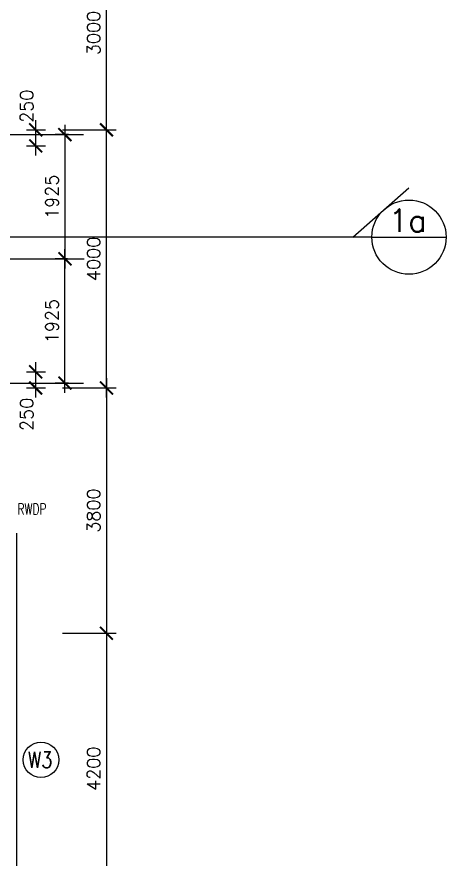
# Model space of a CAD drawing. Header units: feet. Extents: x 1613173 to 1750704, y -859418 to -757301.
# Drawn here: x 1711210 to 1717853, y -825724 to -812674 of the extents above; entities that cross this region are included whole.
import ezdxf

# ---------------------------------------------------------------- set-up
doc = ezdxf.new("R2010")
doc.units = ezdxf.units.FT
doc.header["$LTSCALE"] = 13
doc.header["$MEASUREMENT"] = 0
doc.layers.get('0').update_dxf_attribs({"linetype": 'CONTINUOUS'})
for name, color, linetype in [('AR', 7, 'CONTINUOUS'), ('AR1', 7, 'CONTINUOUS'), ('DIM', 7, 'CONTINUOUS'), ('LINE', 7, 'CONTINUOUS'), ('RWDP', 145, 'CONTINUOUS'), ('stair', 7, 'CONTINUOUS'), ('WIN-T', 7, 'CONTINUOUS')]:
    doc.layers.add(name, color=color, linetype=linetype)
doc.styles.add('ROMANS', font='romans')
doc.styles.get("Standard").update_dxf_attribs({"font": 'ROMANS.SHX'})
doc.dimstyles.new('STANDARD$0', dxfattribs={"dimscale": 0, "dimtxt": 8, "dimasz": 6, "dimexe": 1, "dimexo": 1, "dimgap": 3, "dimtad": 1, "dimdec": 0, "dimlfac": -1, "dimrnd": 1, "dimzin": 0, "dimdsep": 46, "dimtxsty": 'Standard', "dimcen": 0, "dimclrd": 5, "dimclre": 250, "dimadec": 0, "dimazin": 0, "dimtfac": 1, "dimtdec": 4, "dimtofl": 0, "dimtmove": 0, "dimatfit": 3, "dimfxl": 1, "dimtolj": 1, "dimtzin": 0, "dimarcsym": 0})

# ---------------------------------------------------------------- blocks, each defined once
blk = doc.blocks.new('_ARCHTICK')
at = {"color": 0, "linetype": 'ByBlock', "const_width": 0.15}
blk.add_lwpolyline([(-0.5, -0.5), (0.5, 0.5)], dxfattribs=at)
blk = doc.blocks.new('*D124')
at = {"layer": 'stair', "color": 7, "lineweight": -2, "transparency": 16777216}
for p, q in [((1712597, -814574), (1712597, -811274)), ((1711918, -811424), (1712747, -811424)), ((1711918, -814424), (1712747, -814424))]:
    blk.add_line(p, q, dxfattribs=at)
at = {"layer": 'stair', "color": 7, "lineweight": -2, "transparency": 16777216, "xscale": 200, "yscale": 200, "zscale": 200}
for p, rotation in [((1712597, -811424), 90), ((1712597, -814424), 270)]:
    blk.add_blockref('_ARCHTICK', p, dxfattribs=dict(at, rotation=rotation))
at = {"layer": 'stair', "color": 7, "transparency": 16777216, "insert": (1712397, -812924), "char_height": 200, "attachment_point": 5, "rotation": 90, "style": 'ROMANS'}
blk.add_mtext('\\A1;3000', dxfattribs=at)
blk = doc.blocks.new('*D125')
at = {"layer": 'DIM', "color": 7, "lineweight": -2, "transparency": 16777216}
for p, q in [((1712597, -818274), (1712597, -822374)), ((1711918, -818424), (1712747, -818424)), ((1711918, -822224), (1712747, -822224))]:
    blk.add_line(p, q, dxfattribs=at)
at = {"layer": 'DIM', "color": 7, "lineweight": -2, "transparency": 16777216, "xscale": 200, "yscale": 200, "zscale": 200}
for p, rotation in [((1712597, -818424), 90), ((1712597, -822224), 270)]:
    blk.add_blockref('_ARCHTICK', p, dxfattribs=dict(at, rotation=rotation))
at = {"layer": 'DIM', "color": 7, "transparency": 16777216, "insert": (1712397, -820324), "char_height": 200, "attachment_point": 5, "rotation": 90, "style": 'ROMANS'}
blk.add_mtext('\\A1;3800', dxfattribs=at)
blk = doc.blocks.new('*D219')
at = {"layer": 'DIM', "color": 7, "lineweight": -2, "transparency": 16777216}
for p, q in [((1712597, -818574), (1712597, -814274)), ((1712254, -814424), (1712747, -814424)), ((1712254, -818424), (1712747, -818424))]:
    blk.add_line(p, q, dxfattribs=at)
at = {"layer": 'DIM', "color": 7, "lineweight": -2, "transparency": 16777216, "xscale": 200, "yscale": 200, "zscale": 200}
for p, rotation in [((1712597, -814424), 90), ((1712597, -818424), 270)]:
    blk.add_blockref('_ARCHTICK', p, dxfattribs=dict(at, rotation=rotation))
at = {"layer": 'DIM', "color": 7, "transparency": 16777216, "insert": (1712397, -816424), "char_height": 200, "attachment_point": 5, "rotation": 90, "style": 'ROMANS'}
blk.add_mtext('\\A1;4000', dxfattribs=at)
blk = doc.blocks.new('*D222')
at = {"layer": 'DIM', "color": 7, "lineweight": -2, "transparency": 16777216}
for p, q in [((1711954, -814349), (1711954, -816574)), ((1712008, -814499), (1711804, -814499)), ((1711992, -816424), (1711804, -816424))]:
    blk.add_line(p, q, dxfattribs=at)
at = {"layer": 'DIM', "color": 7, "lineweight": -2, "transparency": 16777216, "xscale": 200, "yscale": 200, "zscale": 200}
for p, rotation in [((1711954, -814499), 90), ((1711954, -816424), 270)]:
    blk.add_blockref('_ARCHTICK', p, dxfattribs=dict(at, rotation=rotation))
at = {"layer": 'DIM', "color": 7, "transparency": 16777216, "insert": (1711754, -815462), "char_height": 200, "attachment_point": 5, "rotation": 90, "style": 'ROMANS'}
blk.add_mtext('\\A1;1925', dxfattribs=at)
blk = doc.blocks.new('*D223')
at = {"layer": 'DIM', "color": 7, "lineweight": -2, "transparency": 16777216}
for p, q in [((1711954, -818499), (1711954, -816274)), ((1711992, -816424), (1711804, -816424)), ((1712008, -818349), (1711804, -818349))]:
    blk.add_line(p, q, dxfattribs=at)
at = {"layer": 'DIM', "color": 7, "lineweight": -2, "transparency": 16777216, "xscale": 200, "yscale": 200, "zscale": 200}
for p, rotation in [((1711954, -816424), 90), ((1711954, -818349), 270)]:
    blk.add_blockref('_ARCHTICK', p, dxfattribs=dict(at, rotation=rotation))
at = {"layer": 'DIM', "color": 7, "transparency": 16777216, "insert": (1711754, -817387), "char_height": 200, "attachment_point": 5, "rotation": 90, "style": 'ROMANS'}
blk.add_mtext('\\A1;1925', dxfattribs=at)
blk = doc.blocks.new('*D240')
at = {"layer": 'DIM', "color": 7, "lineweight": -2, "transparency": 16777216}
for p, q in [((1712597, -822074), (1712597, -826574)), ((1711918, -822224), (1712747, -822224)), ((1711918, -826424), (1712747, -826424))]:
    blk.add_line(p, q, dxfattribs=at)
at = {"layer": 'DIM', "color": 7, "lineweight": -2, "transparency": 16777216, "xscale": 200, "yscale": 200, "zscale": 200}
for p, rotation in [((1712597, -822224), 90), ((1712597, -826424), 270)]:
    blk.add_blockref('_ARCHTICK', p, dxfattribs=dict(at, rotation=rotation))
at = {"layer": 'DIM', "color": 7, "transparency": 16777216, "insert": (1712397, -824324), "char_height": 200, "attachment_point": 5, "rotation": 90, "style": 'ROMANS'}
blk.add_mtext('\\A1;4200', dxfattribs=at)
blk = doc.blocks.new('*D257')
at = {"color": 7, "lineweight": -2, "transparency": 16777216}
for p, q in [((1711501, -814274), (1711501, -814824)), ((1711360, -814424), (1711651, -814424)), ((1711360, -814674), (1711651, -814674))]:
    blk.add_line(p, q, dxfattribs=at)
at = {"color": 7, "lineweight": -2, "transparency": 16777216, "xscale": 200, "yscale": 200, "zscale": 200}
for p, rotation in [((1711501, -814424), 90), ((1711501, -814674), 270)]:
    blk.add_blockref('_ARCHTICK', p, dxfattribs=dict(at, rotation=rotation))
at = {"color": 7, "transparency": 16777216, "insert": (1711363, -814059), "char_height": 200, "attachment_point": 5, "rotation": 90, "style": 'ROMANS'}
blk.add_mtext('\\A1;250', dxfattribs=at)
blk = doc.blocks.new('*D248')
at = {"color": 7, "lineweight": -2, "transparency": 16777216}
for p, q in [((1711501, -818024), (1711501, -818574)), ((1711360, -818174), (1711651, -818174)), ((1711360, -818424), (1711651, -818424))]:
    blk.add_line(p, q, dxfattribs=at)
at = {"color": 7, "lineweight": -2, "transparency": 16777216, "xscale": 200, "yscale": 200, "zscale": 200}
for p, rotation in [((1711501, -818174), 90), ((1711501, -818424), 270)]:
    blk.add_blockref('_ARCHTICK', p, dxfattribs=dict(at, rotation=rotation))
at = {"color": 7, "transparency": 16777216, "insert": (1711363, -818833), "char_height": 200, "attachment_point": 5, "rotation": 90, "style": 'ROMANS'}
blk.add_mtext('\\A1;250', dxfattribs=at)

msp = doc.modelspace()

# ---------------------------------------------------------------- linework, layer by layer
at = {"layer": 'AR', "color": 0}
for p, q in [((1716407.7, -816086.9), (1717275.2, -815324.6)), ((1716407.7, -816086.9), (1710269.5, -816086.9)), ((1716702.8, -816086.9), (1716407.7, -816086.9)), ((1716702.8, -816086.9), (1717852.8, -816086.9))]:
    msp.add_line(p, q, dxfattribs=at)
msp.add_circle((1717277.8, -816086.9), 575, dxfattribs=at)
at = {"layer": 'LINE', "color": 0}
msp.add_line((1711210.2, -838174.1), (1711210.2, -820674.1), dxfattribs=at)
at = {"layer": 'stair', "color": 0}
for p, q in [((1711048.9, -814499.1), (1712239.9, -814499.1)), ((1708973.9, -816424.1), (1712250.9, -816424.1)), ((1710885.2, -818349.1), (1712239.9, -818349.1))]:
    msp.add_line(p, q, dxfattribs=at)
at = {"layer": 'WIN-T', "color": 0}
msp.add_circle((1711583.5, -824185.1), 275, dxfattribs=at)

# ---------------------------------------------------------------- texts
at = {"layer": 'AR1', "color": 0, "style": 'ROMANS'}
msp.add_text('1a', height=350, dxfattribs=at).set_placement((1716964.7, -816003.6))
at = {"layer": 'RWDP', "color": 0, "style": 'ROMANS', "width": 0.7}
msp.add_text('RWDP', height=170, dxfattribs=at).set_placement((1711222.4, -820384.8))
at = {"layer": 'WIN-T', "color": 0, "style": 'ROMANS', "width": 0.8}
msp.add_text('W3', height=250, dxfattribs=at).set_placement((1711382.8, -824310.9))

# ---------------------------------------------------------------- dimensions: what is measured, and where the dimension line sits
at = {"color": 0}
for base, p1, p2, picture, middle in [((1711500.5, -814674.1), (1711210.2, -814424.1), (1711210.2, -814674.1), '*D257', (1711363, -814059.2)), ((1711500.5, -818424.1), (1711210.2, -818174.1), (1711210.2, -818424.1), '*D248', (1711363, -818833.1))]:
    dim = msp.add_linear_dim(base=base, p1=p1, p2=p2, angle=270, dimstyle='STANDARD$0', override={"dimscale": 100, "dimtxt": 2, "dimasz": 2, "dimexe": 1.5, "dimexo": 1.5, "dimgap": 1, "dimtxsty": 'ROMANS', "dimblk": 'ARCHTICK', "dimdle": 1.5, "dimclrd": 7, "dimclre": 7, "dimclrt": 7, "dimtdec": 0, "dimtmove": 2}, dxfattribs=at)
    dim.commit()
    dim.dimension.update_dxf_attribs({"geometry": picture, "text_midpoint": middle, "dimtype": 161})
at = {"layer": 'DIM', "color": 0}
for p1, p2, distance, picture, middle in [((1712103.9, -818424.1), (1712103.9, -814424.1), -493, '*D219', (1712396.9, -816424.1)), ((1711767.6, -818424.1), (1711767.6, -822224.1), 829.3, '*D125', (1712396.9, -820324.1))]:
    dim = msp.add_aligned_dim(p1=p1, p2=p2, distance=distance, dimstyle='STANDARD$0', override={"dimscale": 100, "dimtxt": 2, "dimasz": 2, "dimexe": 1.5, "dimexo": 1.5, "dimgap": 1, "dimtxsty": 'ROMANS', "dimblk": 'ARCHTICK', "dimdle": 1.5, "dimclrd": 7, "dimclre": 7, "dimclrt": 7, "dimtdec": 0, "dimtmove": 2}, dxfattribs=at)
    dim.commit()
    dim.dimension.update_dxf_attribs({"geometry": picture, "text_midpoint": middle})
for base, p1, p2, angle, picture, middle in [((1711953.9, -816424.1), (1712157.9, -814499.1), (1712141.9, -816424.1), 90, '*D222', (1711753.9, -815461.6)), ((1711953.9, -816424.1), (1712157.9, -818349.1), (1712141.9, -816424.1), 270, '*D223', (1711753.9, -817386.6)), ((1712596.9, -826424.1), (1711767.6, -822224.1), (1711767.6, -826424.1), 90, '*D240', (1712396.9, -824324.1))]:
    dim = msp.add_linear_dim(base=base, p1=p1, p2=p2, angle=angle, dimstyle='STANDARD$0', override={"dimscale": 100, "dimtxt": 2, "dimasz": 2, "dimexe": 1.5, "dimexo": 1.5, "dimgap": 1, "dimtxsty": 'ROMANS', "dimblk": 'ARCHTICK', "dimdle": 1.5, "dimclrd": 7, "dimclre": 7, "dimclrt": 7, "dimtdec": 0, "dimtmove": 2}, dxfattribs=at)
    dim.commit()
    dim.dimension.update_dxf_attribs({"geometry": picture, "text_midpoint": middle})
at = {"layer": 'stair', "color": 0}
dim = msp.add_aligned_dim(p1=(1711767.6, -814424.1), p2=(1711767.6, -811424.1), distance=-829.3, dimstyle='STANDARD$0', override={"dimscale": 100, "dimtxt": 2, "dimasz": 2, "dimexe": 1.5, "dimexo": 1.5, "dimgap": 1, "dimtxsty": 'ROMANS', "dimblk": 'ARCHTICK', "dimdle": 1.5, "dimclrd": 7, "dimclre": 7, "dimclrt": 7, "dimtdec": 0, "dimtmove": 2}, dxfattribs=at)
dim.commit()
dim.dimension.update_dxf_attribs({"geometry": '*D124', "text_midpoint": (1712396.9, -812924.1)})

doc.saveas('drawing.dxf')
